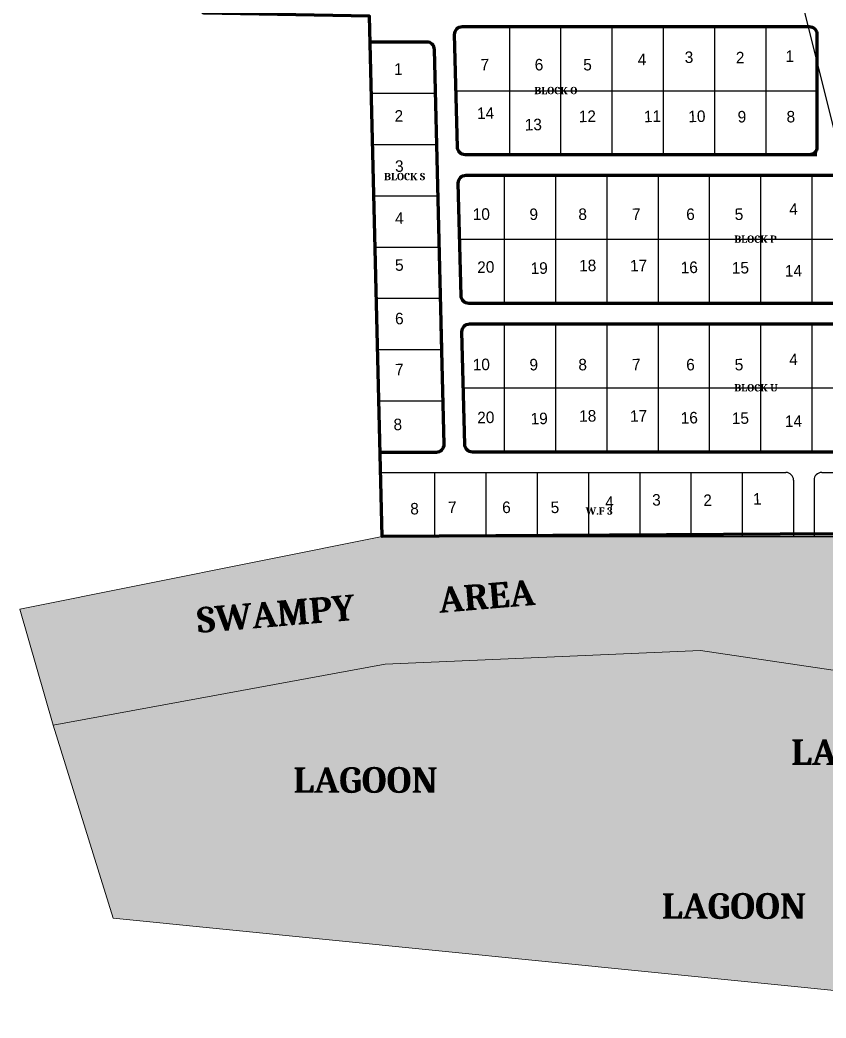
# Model space of a CAD drawing. Header units: metres. Extents: x 527079 to 600981, y 729644 to 782828.
# Drawn here: x 595909 to 596223.4, y 731416.5 to 731806.1 of the extents above; entities that cross this region are included whole.
import ezdxf

# ---------------------------------------------------------------- set-up
doc = ezdxf.new("R2010")
doc.units = ezdxf.units.M
doc.header["$MEASUREMENT"] = 0
for name, color, linetype, lineweight, true_color in [('KETU_EPE_BOUNDARY', 7, 'Continuous', 140, 0xffffff), ('LAGOON', 173, 'Continuous', 9, 0x4065eb), ('SWAMPY_AREA', 173, 'Continuous', 9, 0x4065eb)]:
    doc.layers.add(name, color=color, linetype=linetype, lineweight=lineweight, true_color=true_color)

msp = doc.modelspace()

# ---------------------------------------------------------------- hatches: boundary and pattern name
h = msp.add_hatch()
h.set_pattern_fill('SWAMP', color=3, scale=5)
h.paths.add_polyline_path([(596465.49703, 731568.67444), (596272.11165, 731605.78685), (596050.33586, 731604.44145), (595908.99868, 731576.06868), (595921.97387, 731530.87775), (596051.48421, 731554.69938), (596174.38687, 731559.98198), (596459.60828, 731517.64856), (596558.03348, 731475.31514), (596561.73765, 731537.75693)])
h.paths.add_polyline_path([(596366.77065, 731550.05057), (596486.77627, 731528.34178), (596490.78147, 731550.48243), (596370.77585, 731572.19122)], flags=24)
h.paths.add_polyline_path([(595975.87159, 731560.64374), (596113.77906, 731572.18089), (596111.90329, 731594.60257), (595973.99583, 731583.06541)], flags=24)
h = msp.add_hatch()
h.set_pattern_fill('ANSI36', color=150, scale=20)
h.paths.add_polyline_path([(596051.48421, 731554.69938), (595921.97387, 731530.87775), (595945.35664, 731455.56135), (596238.28939, 731426.15987), (596551.69758, 731416.53554), (596558.03348, 731475.31514), (596459.60828, 731517.64856), (596174.38687, 731559.98198)])
h.paths.add_polyline_path([(596397.82128, 731511.12529), (596459.01175, 731511.12529), (596459.01175, 731496.12529), (596397.82128, 731496.12529)], flags=24)
h.paths.add_polyline_path([(596313.54887, 731462.95031), (596374.73935, 731462.95031), (596374.73935, 731447.95031), (596313.54887, 731447.95031)], flags=24)
h.paths.add_polyline_path([(596156.84478, 731467.76248), (596218.03526, 731467.76248), (596218.03526, 731452.76248), (596156.84478, 731452.76248)], flags=24)
h.paths.add_polyline_path([(596207.28403, 731527.83924), (596268.4745, 731527.83924), (596268.4745, 731512.83924), (596207.28403, 731512.83924)], flags=24)
h.paths.add_polyline_path([(596013.11057, 731516.93884), (596074.30105, 731516.93884), (596074.30105, 731501.93884), (596013.11057, 731501.93884)], flags=24)
h.paths.add_polyline_path([(596370.64526, 731568.02993), (596435.07572, 731556.37458), (596429.43877, 731525.21367), (596365.00831, 731536.86901)], flags=9)
h.paths.add_polyline_path([(595974.94925, 731579.01271), (596040.19751, 731584.4713), (596042.83748, 731552.91486), (595977.58922, 731547.45628)], flags=9)

# ---------------------------------------------------------------- linework, layer by layer
for p, q in [((596099.88033, 731803.44145), (596099.88033, 731753.44145)), ((596119.88033, 731803.44145), (596119.88033, 731753.44145)), ((596139.88033, 731803.44145), (596139.88033, 731753.44145)), ((596159.88033, 731803.44145), (596159.88033, 731753.44145)), ((596179.88033, 731803.44145), (596179.88033, 731753.44145)), ((596199.88033, 731803.44145), (596199.88033, 731753.44145)), ((596046.07967, 731777.44145), (596071.08724, 731777.44145)), ((596079.06505, 731778.44145), (596219.88033, 731778.44145)), ((596046.57172, 731757.44145), (596071.57928, 731757.44145)), ((596097.88033, 731745.44145), (596097.88033, 731695.44145)), ((596117.88033, 731745.44145), (596117.88033, 731695.44145)), ((596137.88033, 731745.44145), (596137.88033, 731695.44145)), ((596157.88033, 731745.44145), (596157.88033, 731695.44145)), ((596177.88033, 731745.44145), (596177.88033, 731695.44145)), ((596197.88033, 731745.44145), (596197.88033, 731695.44145)), ((596217.88033, 731745.44145), (596217.88033, 731695.44145)), ((596047.06376, 731737.44145), (596072.07132, 731737.44145)), ((596047.5558, 731717.44145), (596072.56337, 731717.44145)), ((596080.49198, 731720.44145), (596277.88033, 731720.44145)), ((596048.04785, 731697.44145), (596073.05541, 731697.44145)), ((596097.88033, 731687.44145), (596097.88033, 731637.44145)), ((596117.88033, 731687.44145), (596117.88033, 731637.44145)), ((596137.88033, 731687.44145), (596137.88033, 731637.44145)), ((596157.88033, 731687.44145), (596157.88033, 731637.44145)), ((596177.88033, 731687.44145), (596177.88033, 731637.44145)), ((596197.88033, 731687.44145), (596197.88033, 731637.44145)), ((596217.88033, 731687.44145), (596217.88033, 731637.44145)), ((596048.53989, 731677.44145), (596073.54746, 731677.44145)), ((596081.91891, 731662.44145), (596277.88033, 731662.44145)), ((596049.03194, 731657.44145), (596074.0395, 731657.44145)), ((596049.7208, 731629.44145), (596207.7208, 731629.44145)), ((596049.7208, 731629.44145), (596049.7208, 731604.44145)), ((596070.7208, 731629.44145), (596070.7208, 731604.44145)), ((596090.7208, 731629.44145), (596090.7208, 731604.44145)), ((596110.7208, 731629.44145), (596110.7208, 731604.44145)), ((596130.7208, 731629.44145), (596130.7208, 731604.44145)), ((596150.7208, 731629.44145), (596150.7208, 731604.44145)), ((596170.7208, 731629.44145), (596170.7208, 731604.44145)), ((596190.7208, 731629.44145), (596190.7208, 731604.44145)), ((596221.7208, 731629.44145), (596335.7208, 731629.44145)), ((596210.7208, 731626.44145), (596210.7208, 731604.44145)), ((596218.7208, 731626.44145), (596218.7208, 731604.44145)), ((596050.33586, 731604.44145), (596338.7208, 731604.44145))]:
    msp.add_line(p, q)
at = {"color": 114, "true_color": 0x139b48}
msp.add_lwpolyline([(596227.88033, 732007.05149), (596113.84214, 732007.86916), (596116.10428, 731927.44145), (596079.88033, 731919.44145), (596079.88033, 731894.44145), (596099.88033, 731869.44145), (596199.88033, 731869.44145), (596228.60113, 731754.49075), (596277.88033, 731756.44145), (596277.88033, 731873.44145), (596292.88033, 731783.44145), (596329.88033, 731783.44145), (596332.88033, 731869.44145), (596401.4153, 731870.49075), (596369.46839, 731978.15809), (596330.50964, 732075.33971), (596138.62039, 732040.99135)], dxfattribs=at)
for centre, start, end in [((596207.7208, 731626.44145), 0, 90), ((596221.7208, 731626.44145), 90, 180)]:
    msp.add_arc(centre, 3, start, end)
at = {"layer": 'KETU_EPE_BOUNDARY', "color": 1}
msp.add_lwpolyline([(596661.39447, 732043.97265), (596636.331, 732039.588), (596646.512, 731994.423), (596478.22958, 731928.95476), (596493.50323, 731855.81055), (596498.72877, 731831.73342), (596443.76147, 731831.60112), (596465.49703, 731568.67444), (596272.11165, 731605.78685), (596050.33586, 731604.44145), (596045.33786, 731807.59367), (595980.68007, 731808.7107), (595935.38328, 731855.65373), (595934.56718, 731981.81685), (595937.43571, 732070.98822), (596198.05787, 732032.12915), (596306.76649, 732068.24323), (596358.98307, 732083.85), (596611.2466, 732138.75801), (596637.93624, 732144.93908), (596688.439, 732048.834)], close=True, dxfattribs=at)
for points in [[(596219.88033, 731753.44145), (596082.60721, 731753.44145, -0.407027405), (596079.60812, 731756.36767), (596078.52562, 731800.36767, -0.421436422), (596081.52471, 731803.44145), (596216.88033, 731803.44145, -0.414213562), (596219.88033, 731800.44145), (596219.88033, 731756.44145, -0.414213562), (596216.88033, 731753.44145), (596202.88033, 731753.44145)], [(596073.54746, 731677.44145), (596070.66718, 731794.51524, 0.407027405), (596067.66809, 731797.44145), (596045.58763, 731797.44145)], [(596274.88033, 731695.44145), (596084.03414, 731695.44145, -0.407027405), (596081.03505, 731698.36767), (596079.95255, 731742.36767, -0.421436422), (596082.95164, 731745.44145), (596274.88033, 731745.44145)], [(596049.52398, 731637.44145), (596071.45683, 731637.44145, 0.421436422), (596074.45592, 731640.51524), (596073.30628, 731687.2447)], [(596274.88033, 731637.44145), (596085.46107, 731637.44145, -0.407027405), (596082.46198, 731640.36767), (596081.37948, 731684.36767, -0.421436422), (596084.37857, 731687.44145), (596274.88033, 731687.44145)]]:
    msp.add_lwpolyline(points, format="xyb", dxfattribs=at)
at = {"layer": 'LAGOON'}
msp.add_lwpolyline([(595921.97387, 731530.87775), (596051.48421, 731554.69938), (596174.38687, 731559.98198), (596459.60828, 731517.64856), (596558.03348, 731475.31514), (596551.69758, 731416.53554), (596238.28939, 731426.15987), (595945.35664, 731455.56135)], close=True, dxfattribs=at)
at = {"layer": 'SWAMPY_AREA'}
msp.add_lwpolyline([(595908.99868, 731576.06868), (596050.33586, 731604.44145), (596272.11165, 731605.78685), (596465.49703, 731568.67444), (596561.73765, 731537.75693), (596558.03348, 731475.31514), (596459.60828, 731517.64856), (596174.38687, 731559.98198), (596051.48421, 731554.69938), (595921.97387, 731530.87775)], close=True, dxfattribs=at)

# ---------------------------------------------------------------- texts
at = {"attachment_point": 1}
for s, width, gutter_width, heights, insert, char_height, rotation in [('{\\fCentury Gothic|b0|i0|c0|p34;7}', 7.3482261, 22.50867, [4.50173], (596088.60658, 731790.81886), 4.5017338, 1.358788), ('{\\fCentury Gothic|b0|i0|c0|p34;6}', 7.3482261, 22.50867, [4.50173], (596109.71416, 731790.81886), 4.5017338, 1.358788), ('{\\fCentury Gothic|b0|i0|c0|p34;5}', 7.3482261, 22.50867, [4.50173], (596128.63827, 731790.81886), 4.5017338, 1.358788), ('{\\fCentury Gothic|b0|i0|c0|p34;4}', 7.3482261, 22.50867, [4.50173], (596149.8915, 731792.85513), 4.5017338, 1.358788), ('{\\fCentury Gothic|b0|i0|c0|p34;3}', 7.3482261, 22.50867, [4.50173], (596168.23328, 731793.72783), 4.5017338, 1.358788), ('{\\fCentury Gothic|b0|i0|c0|p34;2}', 7.3482261, 22.50867, [4.50173], (596188.17629, 731793.58237), 4.5017338, 1.358788), ('{\\fCentury Gothic|b0|i0|c0|p34;1}', 7.3482261, 22.50867, [4.50173], (596207.53327, 731794.1077), 4.5017338, 1.358788), ('{\\fCentury Gothic|b0|i0|c0|p34;1}', 7.3482261, 22.50867, [4.50173], (596054.87565, 731789.08102), 4.5017338, 1.358788), ('{\\fCentury Gothic|b0|i0|c0|p34;14}', 7.3482261, 22.50867, [4.50173], (596087.197, 731771.85958), 4.5017338, 1.358788), ('{\\fCentury Gothic|b0|i0|c0|p34;2}', 7.3482261, 22.50867, [4.50173], (596055.06011, 731770.81823), 4.5017338, 1.358788), ('{\\fCentury Gothic|b0|i0|c0|p34;13}', 7.3482261, 22.50867, [4.50173], (596105.82999, 731767.39133), 4.5017338, 1.358788), ('{\\fCentury Gothic|b0|i0|c0|p34;12}', 7.4937431, 22.50867, [4.50173], (596126.9096, 731770.62599), 4.5017338, 1.358788), ('{\\fCentury Gothic|b0|i0|c0|p34;11}', 7.3482261, 22.50867, [4.50173], (596152.30995, 731770.62599), 4.5017338, 1.358788), ('{\\fCentury Gothic|b0|i0|c0|p34;10}', 7.3482261, 22.50867, [4.50173], (596169.63272, 731770.62599), 4.5017338, 1.358788), ('{\\fCentury Gothic|b0|i0|c0|p34;9}', 7.3482261, 22.50867, [4.50173], (596188.88321, 731770.51768), 4.5017338, 1.358788), ('{\\fCentury Gothic|b0|i0|c0|p34;8}', 7.3482261, 22.50867, [4.50173], (596207.95287, 731770.51768), 4.5017338, 1.358788), ('{\\fCentury Gothic|b0|i0|c0|p34;3}', 7.3482261, 22.50867, [4.50173], (596055.23969, 731751.23137), 4.5017338, 1.358788), ('{\\fCentury Gothic|b0|i0|c0|p34;10}', 7.3482261, 22.50867, [4.50173], (596085.5479, 731732.45004), 4.5017338, 1.358788), ('{\\fCentury Gothic|b0|i0|c0|p34;9}', 7.3482261, 22.50867, [4.50173], (596107.67448, 731732.45004), 4.5017338, 1.358788), ('{\\fCentury Gothic|b0|i0|c0|p34;8}', 7.3482261, 22.50867, [4.50173], (596126.74414, 731732.45004), 4.5017338, 1.358788), ('{\\fCentury Gothic|b0|i0|c0|p34;7}', 7.3482261, 22.50867, [4.50173], (596147.70616, 731732.45004), 4.5017338, 1.358788), ('{\\fCentury Gothic|b0|i0|c0|p34;6}', 7.3482261, 22.50867, [4.50173], (596168.81374, 731732.45004), 4.5017338, 1.358788), ('{\\fCentury Gothic|b0|i0|c0|p34;5}', 7.3482261, 22.50867, [4.50173], (596187.73785, 731732.45004), 4.5017338, 1.358788), ('{\\fCentury Gothic|b0|i0|c0|p34;4}', 7.3482261, 22.50867, [4.50173], (596208.99108, 731734.48631), 4.5017338, 1.358788), ('{\\fCentury Gothic|b0|i0|c0|p34;4}', 7.3482261, 22.50867, [4.50173], (596055.23969, 731730.87683), 4.5017338, 1.358788), ('{\\fCentury Gothic|b0|i0|c0|p34;5}', 7.3482261, 22.50867, [4.50173], (596055.23969, 731712.6262), 4.5017338, 1.358788), ('{\\fCentury Gothic|b0|i0|c0|p34;20}', 7.3482261, 22.50867, [4.50173], (596087.30336, 731711.80537), 4.5017338, 1.358788), ('{\\fCentury Gothic|b0|i0|c0|p34;19}', 7.3482261, 22.50867, [4.50173], (596108.11992, 731711.36904), 4.5017338, 1.358788), ('{\\fCentury Gothic|b0|i0|c0|p34;18}', 7.3482261, 22.50867, [4.50173], (596127.04393, 731712.38716), 4.5017338, 1.358788), ('{\\fCentury Gothic|b0|i0|c0|p34;17}', 7.3482261, 22.50867, [4.50173], (596146.88856, 731712.38716), 4.5017338, 1.358788), ('{\\fCentury Gothic|b0|i0|c0|p34;16}', 7.3482261, 22.50867, [4.50173], (596166.66257, 731711.65577), 4.5017338, 1.358788), ('{\\fCentury Gothic|b0|i0|c0|p34;15}', 7.3482261, 22.50867, [4.50173], (596186.60559, 731711.51035), 4.5017338, 1.358788), ('{\\fCentury Gothic|b0|i0|c0|p34;14}', 7.3482261, 22.50867, [4.50173], (596207.29865, 731710.3432), 4.5017338, 1.358788), ('{\\fCentury Gothic|b0|i0|c0|p34;6}', 7.3482261, 22.50867, [4.50173], (596055.23969, 731691.73371), 4.5017338, 1.358788), ('{\\fCentury Gothic|b0|i0|c0|p34;10}', 7.3482261, 22.50867, [4.50173], (596085.5479, 731673.75957), 4.5017338, 1.358788), ('{\\fCentury Gothic|b0|i0|c0|p34;9}', 7.3482261, 22.50867, [4.50173], (596107.67448, 731673.75957), 4.5017338, 1.358788), ('{\\fCentury Gothic|b0|i0|c0|p34;8}', 7.3482261, 22.50867, [4.50173], (596126.74414, 731673.75957), 4.5017338, 1.358788), ('{\\fCentury Gothic|b0|i0|c0|p34;6}', 7.3482261, 22.50867, [4.50173], (596168.81374, 731673.75957), 4.5017338, 1.358788), ('{\\fCentury Gothic|b0|i0|c0|p34;4}', 7.3482261, 22.50867, [4.50173], (596208.99108, 731675.79584), 4.5017338, 1.358788), ('{\\fCentury Gothic|b0|i0|c0|p34;7}', 7.3482261, 22.50867, [4.50173], (596055.23969, 731671.82396), 4.5017338, 1.358788), ('{\\fCentury Gothic|b0|i0|c0|p34;7}', 7.3482261, 22.50867, [4.50173], (596147.70616, 731673.75957), 4.5017338, 1.358788), ('{\\fCentury Gothic|b0|i0|c0|p34;5}', 7.3482261, 22.50867, [4.50173], (596187.73785, 731673.75957), 4.5017338, 1.358788), ('{\\fCentury Gothic|b0|i0|c0|p34;8}', 7.3482261, 22.50867, [4.50173], (596054.64526, 731650.41776), 4.5017338, 1.358788), ('{\\fCentury Gothic|b0|i0|c0|p34;20}', 7.3482261, 22.50867, [4.50173], (596087.30336, 731653.1149), 4.5017338, 1.358788), ('{\\fCentury Gothic|b0|i0|c0|p34;19}', 7.3482261, 22.50867, [4.50173], (596108.11992, 731652.67857), 4.5017338, 1.358788), ('{\\fCentury Gothic|b0|i0|c0|p34;18}', 7.3482261, 22.50867, [4.50173], (596127.04393, 731653.69668), 4.5017338, 1.358788), ('{\\fCentury Gothic|b0|i0|c0|p34;17}', 7.3482261, 22.50867, [4.50173], (596146.88856, 731653.69668), 4.5017338, 1.358788), ('{\\fCentury Gothic|b0|i0|c0|p34;16}', 7.3482261, 22.50867, [4.50173], (596166.66257, 731652.96529), 4.5017338, 1.358788), ('{\\fCentury Gothic|b0|i0|c0|p34;15}', 7.3482261, 22.50867, [4.50173], (596186.60559, 731652.81987), 4.5017338, 1.358788), ('{\\fCentury Gothic|b0|i0|c0|p34;14}', 7.3482261, 22.50867, [4.50173], (596207.29865, 731651.65272), 4.5017338, 1.358788), ('{\\fCentury Gothic|b0|i0|c0|p34;4}', 7.3482261, 22.50867, [4.50173], (596137.19349, 731620.10381), 4.5017338, 1.358788), ('{\\fCentury Gothic|b0|i0|c0|p34;3}', 7.3482261, 22.50867, [4.50173], (596155.53527, 731620.97651), 4.5017338, 1.358788), ('{\\fCentury Gothic|b0|i0|c0|p34;2}', 7.3482261, 22.50867, [4.50173], (596175.47828, 731620.83106), 4.5017338, 1.358788), ('{\\fCentury Gothic|b0|i0|c0|p34;1}', 7.3482261, 22.50867, [4.50173], (596194.83526, 731621.35638), 4.5017338, 1.358788), ('{\\fCentury Gothic|b0|i0|c0|p34;8}', 7.3482261, 22.50867, [4.50173], (596061.17469, 731617.5258), 4.5017338, 1.358788), ('{\\fCentury Gothic|b0|i0|c0|p34;7}', 7.3482261, 22.50867, [4.50173], (596075.90857, 731618.06755), 4.5017338, 1.358788), ('{\\fCentury Gothic|b0|i0|c0|p34;6}', 7.3482261, 22.50867, [4.50173], (596097.01615, 731618.06755), 4.5017338, 1.358788), ('{\\fCentury Gothic|b0|i0|c0|p34;5}', 7.3482261, 22.50867, [4.50173], (596115.94026, 731618.06755), 4.5017338, 1.358788), ('{\\fCambria|b1|i0|c0|p18;SWAMPY          AREA}', 135.997629, 1, [-10.18222], (595977.64897, 731576.72983), 10, 4.7821522)]:
    msp.add_mtext_dynamic_manual_height_columns(s, width=width, gutter_width=gutter_width, heights=heights, dxfattribs=dict(at, insert=insert, char_height=char_height, rotation=rotation))
for s, heights, insert, char_height in [('{\\fCambria|b1|i0|c0|p18;BLOCK O}', [-2.90804], (596109.60024, 731779.94078), 2.856), ('{\\fCambria|b1|i0|c0|p18;BLOCK S}', [-2.90804], (596050.99879, 731746.36784), 2.856), ('{\\fCambria|b1|i0|c0|p18;BLOCK P}', [-2.90804], (596187.60024, 731721.94078), 2.856), ('{\\fCambria|b1|i0|c0|p18;BLOCK U}', [-2.90804], (596187.60024, 731663.94078), 2.856), ('{\\fCambria|b1|i0|c0|p18;W.F 3}', [-2.90804], (596129.67431, 731615.80969), 2.856), ('{\\fCambria|b1|i0|c0|p18;LAGOON}', [-10.18222], (596209.78403, 731525.33924), 10), ('{\\fCambria|b1|i0|c0|p18;LAGOON}', [-10.18222], (596015.61057, 731514.43884), 10), ('{\\fCambria|b1|i0|c0|p18;LAGOON}', [-10.18222], (596159.34478, 731465.26248), 10)]:
    msp.add_mtext_dynamic_manual_height_columns(s, width=208.2160618, gutter_width=1, heights=heights, dxfattribs=dict(at, insert=insert, char_height=char_height))

doc.saveas('drawing.dxf')
